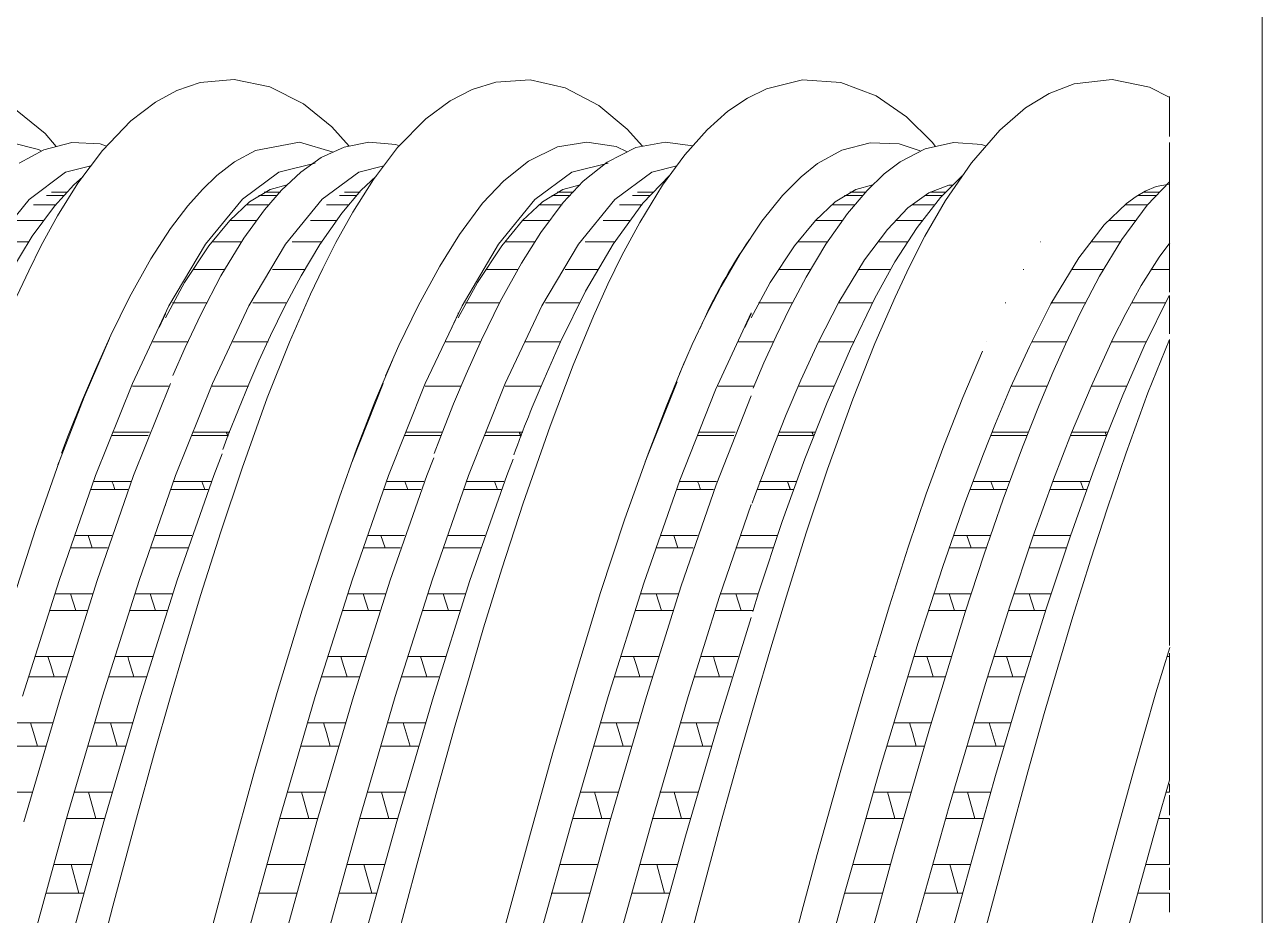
# Model space of a CAD drawing. Header units: millimetres. Extents: x 4229 to 8429, y -1187 to 1783.
# Drawn here: x 6318.78 to 6349.04, y -358.03 to -336.25 of the extents above; entities that cross this region are included whole.
import ezdxf

# ---------------------------------------------------------------- set-up
doc = ezdxf.new("R2010")
doc.units = ezdxf.units.MM

msp = doc.modelspace()

# ---------------------------------------------------------------- linework, layer by layer
at = {"lineweight": 5}
msp.add_line((6349.04, -289.31), (6349.04, -376.939), dxfattribs=at)
at = {"linetype": 'Continuous', "lineweight": 5}
for p, q in [((6323.07, -337.663), (6322.5, -337.854)), ((6323.907, -337.589), (6323.07, -337.663)), ((6324.774, -337.764), (6323.907, -337.589)), ((6330.3, -337.649), (6329.72, -337.832)), ((6331.138, -337.593), (6330.3, -337.649)), ((6332, -337.789), (6331.138, -337.593)), ((6337.8, -337.598), (6336.919, -337.815)), ((6338.737, -337.658), (6337.8, -337.598)), ((6339.601, -337.99), (6338.737, -337.658)), ((6345.368, -337.587), (6344.442, -337.692)), ((6346.287, -337.774), (6345.368, -337.587)), ((6322.5, -337.854), (6321.977, -338.139)), ((6325.601, -338.184), (6324.774, -337.764)), ((6329.72, -337.832), (6329.185, -338.109)), ((6332.819, -338.225), (6332, -337.789)), ((6336.919, -337.815), (6336.451, -338.044)), ((6343.83, -337.928), (6343.255, -338.281)), ((6344.442, -337.692), (6343.83, -337.928)), ((6346.767, -338.022), (6346.287, -337.774)), ((6319.286, -338.907), (6318.259, -338.073)), ((6321.977, -338.139), (6321.381, -338.596)), ((6326.292, -338.748), (6325.601, -338.184)), ((6329.185, -338.109), (6328.592, -338.549)), ((6333.51, -338.802), (6332.819, -338.225)), ((6336.451, -338.044), (6335.974, -338.366)), ((6340.34, -338.503), (6339.601, -337.99)), ((6346.772, -338.984), (6346.772, -338.005)), ((6328.592, -338.549), (6327.901, -339.252)), ((6335.974, -338.366), (6335.465, -338.818)), ((6340.97, -339.121), (6340.34, -338.503)), ((6343.255, -338.281), (6342.622, -338.826)), ((6321.381, -338.596), (6320.681, -339.325)), ((6326.715, -339.216), (6326.292, -338.748)), ((6333.884, -339.222), (6333.51, -338.802)), ((6335.465, -338.818), (6334.92, -339.432)), ((6342.622, -338.826), (6341.93, -339.622)), ((6319.118, -339.298), (6318.442, -339.13)), ((6319.934, -339.132), (6319.249, -339.307)), ((6319.549, -339.23), (6319.286, -338.907)), ((6320.629, -339.165), (6319.934, -339.132)), ((6320.785, -339.218), (6320.629, -339.165)), ((6325.502, -339.123), (6324.423, -339.321)), ((6326.322, -339.364), (6325.502, -339.123)), ((6327.2, -339.123), (6326.591, -339.24)), ((6327.854, -339.179), (6327.2, -339.123)), ((6332.528, -339.119), (6331.812, -339.238)), ((6333.244, -339.23), (6332.528, -339.119)), ((6334.444, -339.12), (6333.727, -339.251)), ((6335.116, -339.212), (6334.444, -339.12)), ((6339.452, -339.133), (6338.76, -339.316)), ((6340.161, -339.165), (6339.452, -339.133)), ((6340.656, -339.32), (6340.161, -339.165)), ((6341.488, -339.125), (6340.798, -339.282)), ((6341.053, -339.224), (6340.97, -339.121)), ((6342.183, -339.18), (6341.488, -339.125)), ((6346.772, -339.731), (6346.772, -339.129)), ((6319.249, -339.307), (6318.65, -339.636)), ((6319.19, -339.339), (6319.118, -339.298)), ((6320.681, -339.325), (6320.083, -340.125)), ((6324.423, -339.321), (6323.911, -339.603)), ((6326.591, -339.24), (6326.033, -339.497)), ((6327.901, -339.252), (6327.307, -340.035)), ((6327.94, -339.212), (6327.854, -339.179)), ((6331.812, -339.238), (6331.101, -339.584)), ((6333.727, -339.251), (6333.021, -339.606)), ((6333.514, -339.358), (6333.244, -339.23)), ((6334.92, -339.432), (6334.38, -340.173)), ((6338.76, -339.316), (6338.17, -339.643)), ((6340.798, -339.282), (6340.189, -339.599)), ((6340.69, -339.338), (6340.656, -339.32)), ((6342.283, -339.217), (6342.183, -339.18)), ((6320.4, -339.702), (6319.784, -339.854)), ((6323.911, -339.603), (6323.479, -339.937)), ((6325.886, -339.631), (6324.995, -339.854)), ((6326.033, -339.497), (6325.53, -339.854)), ((6325.888, -339.631), (6325.886, -339.631)), ((6327.56, -339.701), (6326.949, -339.854)), ((6331.101, -339.584), (6330.494, -340.066)), ((6333.052, -339.631), (6332.161, -339.853)), ((6333.021, -339.606), (6332.435, -340.078)), ((6334.724, -339.701), (6334.115, -339.853)), ((6338.17, -339.643), (6337.766, -339.965)), ((6340.189, -339.599), (6339.798, -339.897)), ((6341.93, -339.622), (6341.298, -340.543)), ((6346.772, -340.141), (6346.772, -339.731)), ((6319.784, -339.854), (6318.892, -340.52)), ((6320.2, -339.969), (6319.983, -340.163)), ((6323.479, -339.937), (6323.126, -340.275)), ((6324.995, -339.854), (6324.104, -340.518)), ((6325.53, -339.854), (6325.062, -340.294)), ((6326.949, -339.854), (6326.058, -340.518)), ((6327.307, -340.035), (6326.803, -340.836)), ((6327.372, -339.95), (6327.004, -340.302)), ((6330.494, -340.066), (6329.979, -340.616)), ((6332.161, -339.853), (6331.258, -340.521)), ((6332.435, -340.078), (6331.948, -340.598)), ((6334.115, -339.853), (6333.212, -340.521)), ((6334.55, -339.939), (6333.895, -340.614)), ((6337.766, -339.965), (6337.314, -340.422)), ((6339.798, -339.897), (6339.377, -340.303)), ((6341.705, -339.942), (6341.177, -340.472)), ((6341.717, -339.933), (6341.705, -339.942)), ((6319.816, -340.347), (6319.436, -340.347)), ((6319.983, -340.163), (6319.511, -340.685)), ((6320.083, -340.125), (6319.583, -340.925)), ((6323.126, -340.275), (6322.77, -340.677)), ((6324.279, -340.582), (6324.781, -340.276)), ((6325.037, -340.347), (6324.639, -340.347)), ((6325.062, -340.294), (6324.642, -340.779)), ((6325.02, -340.347), (6324.666, -340.347)), ((6324.781, -340.276), (6325.202, -340.163)), ((6327.004, -340.302), (6326.533, -340.856)), ((6326.982, -340.347), (6326.602, -340.347)), ((6331.439, -340.582), (6331.942, -340.276)), ((6332.198, -340.347), (6331.8, -340.347)), ((6332.181, -340.347), (6331.826, -340.347)), ((6331.942, -340.276), (6332.363, -340.163)), ((6334.143, -340.347), (6333.762, -340.347)), ((6334.38, -340.173), (6333.821, -341.081)), ((6338.598, -340.582), (6339.101, -340.276)), ((6339.377, -340.303), (6338.901, -340.867)), ((6339.357, -340.347), (6338.959, -340.347)), ((6339.34, -340.347), (6338.985, -340.347)), ((6339.101, -340.276), (6339.522, -340.163)), ((6340.377, -340.729), (6340.885, -340.361)), ((6340.885, -340.361), (6341.376, -340.172)), ((6341.302, -340.347), (6340.921, -340.347)), ((6341.376, -340.172), (6341.48, -340.168)), ((6345.958, -340.445), (6346.178, -340.317)), ((6346.525, -340.347), (6346.127, -340.347)), ((6346.178, -340.317), (6346.449, -340.206)), ((6346.773, -340.089), (6346.225, -340.659)), ((6346.449, -340.206), (6346.774, -340.147)), ((6346.772, -341.431), (6346.772, -340.088)), ((6318.892, -340.52), (6318.001, -341.615)), ((6319.511, -340.685), (6318.967, -341.419)), ((6319.55, -340.652), (6318.997, -340.652)), ((6319.74, -340.423), (6319.313, -340.423)), ((6322.77, -340.677), (6322.35, -341.231)), ((6324.104, -340.518), (6323.201, -341.618)), ((6323.796, -341.033), (6324.279, -340.582)), ((6324.743, -340.652), (6324.198, -340.652)), ((6324.762, -340.652), (6324.204, -340.652)), ((6324.964, -340.423), (6324.508, -340.423)), ((6324.956, -340.423), (6324.54, -340.423)), ((6326.058, -340.518), (6325.155, -341.618)), ((6326.716, -340.652), (6326.163, -340.652)), ((6326.906, -340.423), (6326.479, -340.423)), ((6329.979, -340.616), (6329.412, -341.38)), ((6331.258, -340.521), (6330.366, -341.617)), ((6330.956, -341.033), (6331.439, -340.582)), ((6331.904, -340.652), (6331.358, -340.652)), ((6331.923, -340.652), (6331.364, -340.652)), ((6331.948, -340.598), (6331.398, -341.332)), ((6332.124, -340.423), (6331.668, -340.423)), ((6332.116, -340.423), (6331.7, -340.423)), ((6333.212, -340.521), (6332.321, -341.617)), ((6333.895, -340.614), (6333.167, -341.615)), ((6333.876, -340.652), (6333.323, -340.652)), ((6334.066, -340.423), (6333.64, -340.423)), ((6337.314, -340.422), (6336.806, -341.054)), ((6338.115, -341.033), (6338.598, -340.582)), ((6339.063, -340.652), (6338.517, -340.652)), ((6339.082, -340.652), (6338.523, -340.652)), ((6339.283, -340.423), (6338.828, -340.423)), ((6339.275, -340.423), (6338.86, -340.423)), ((6341.035, -340.652), (6340.483, -340.652)), ((6341.177, -340.472), (6340.6, -341.205)), ((6341.298, -340.543), (6340.794, -341.417)), ((6341.226, -340.423), (6340.799, -340.423)), ((6345.178, -341.141), (6345.722, -340.617)), ((6346.225, -340.659), (6345.604, -341.503)), ((6346.232, -340.652), (6345.686, -340.652)), ((6345.722, -340.617), (6345.958, -340.445)), ((6346.452, -340.423), (6345.996, -340.423)), ((6319.583, -340.925), (6319.186, -341.648)), ((6324.642, -340.779), (6324.141, -341.47)), ((6326.533, -340.856), (6326.001, -341.622)), ((6326.803, -340.836), (6326.393, -341.572)), ((6338.901, -340.867), (6338.372, -341.618)), ((6339.875, -341.253), (6340.377, -340.729)), ((6319.251, -341.032), (6318.601, -341.032)), ((6322.35, -341.231), (6321.869, -341.974)), ((6323.287, -341.653), (6323.796, -341.033)), ((6324.465, -341.032), (6323.796, -341.032)), ((6324.463, -341.032), (6323.803, -341.032)), ((6326.417, -341.032), (6325.767, -341.032)), ((6330.447, -341.653), (6330.956, -341.033)), ((6331.625, -341.032), (6330.957, -341.032)), ((6331.623, -341.032), (6330.963, -341.032)), ((6333.577, -341.032), (6332.927, -341.032)), ((6333.821, -341.081), (6333.383, -341.894)), ((6336.806, -341.054), (6336.272, -341.851)), ((6337.606, -341.653), (6338.115, -341.033)), ((6338.784, -341.032), (6338.116, -341.032)), ((6338.782, -341.032), (6338.122, -341.032)), ((6339.318, -341.998), (6339.875, -341.253)), ((6340.6, -341.205), (6340.059, -342.045)), ((6340.736, -341.032), (6340.086, -341.032)), ((6344.555, -341.947), (6345.178, -341.141)), ((6345.951, -341.032), (6345.291, -341.032)), ((6346.772, -341.032), (6346.772, -341.343)), ((6318.885, -341.561), (6318.159, -341.561)), ((6318.967, -341.419), (6318.391, -342.361)), ((6322.135, -341.561), (6322.134, -341.561)), ((6322.221, -341.438), (6322.221, -341.435)), ((6324.093, -341.561), (6323.362, -341.561)), ((6324.081, -341.561), (6323.365, -341.561)), ((6324.141, -341.47), (6323.581, -342.391)), ((6326.051, -341.561), (6325.325, -341.561)), ((6326.393, -341.572), (6326.07, -342.206)), ((6329.412, -341.38), (6328.931, -342.153)), ((6329.296, -341.561), (6329.294, -341.561)), ((6329.382, -341.438), (6329.382, -341.435)), ((6331.254, -341.561), (6330.523, -341.561)), ((6331.242, -341.561), (6330.525, -341.561)), ((6331.398, -341.332), (6330.927, -342.082)), ((6333.212, -341.561), (6332.485, -341.561)), ((6336.455, -341.561), (6336.454, -341.561)), ((6336.541, -341.438), (6336.541, -341.435)), ((6338.413, -341.561), (6337.682, -341.561)), ((6338.401, -341.561), (6337.685, -341.561)), ((6340.371, -341.561), (6339.645, -341.561)), ((6340.794, -341.417), (6340.407, -342.176)), ((6343.623, -341.561), (6343.622, -341.561)), ((6345.57, -341.561), (6344.853, -341.561)), ((6345.604, -341.503), (6345.062, -342.399)), ((6346.521, -341.929), (6346.782, -341.583)), ((6346.772, -341.431), (6346.772, -341.58)), ((6346.772, -341.587), (6346.772, -342.235)), ((6319.186, -341.648), (6318.88, -342.263)), ((6323.201, -341.618), (6322.309, -343.126)), ((6322.69, -342.555), (6323.287, -341.653)), ((6325.155, -341.618), (6324.264, -343.126)), ((6326.001, -341.622), (6325.542, -342.39)), ((6330.366, -341.617), (6329.475, -343.124)), ((6329.851, -342.555), (6330.447, -341.653)), ((6332.321, -341.617), (6331.429, -343.124)), ((6333.167, -341.615), (6332.494, -342.764)), ((6333.383, -341.894), (6333.039, -342.597)), ((6336.272, -341.851), (6335.808, -342.652)), ((6337.01, -342.555), (6337.606, -341.653)), ((6338.372, -341.618), (6337.889, -342.423)), ((6321.869, -341.974), (6321.348, -342.912)), ((6328.931, -342.153), (6328.405, -343.12)), ((6330.927, -342.082), (6330.41, -343.02)), ((6338.688, -343.034), (6339.318, -341.998)), ((6340.059, -342.045), (6339.567, -342.936)), ((6340.407, -342.176), (6340.064, -342.908)), ((6343.874, -343.074), (6344.555, -341.947)), ((6346.079, -342.628), (6346.521, -341.929)), ((6318.88, -342.263), (6318.587, -342.888)), ((6323.674, -342.235), (6322.893, -342.235)), ((6323.682, -342.235), (6322.902, -342.235)), ((6323.581, -342.391), (6323.098, -343.316)), ((6325.284, -342.235), (6324.839, -342.235)), ((6325.634, -342.235), (6324.854, -342.235)), ((6325.542, -342.39), (6325.136, -343.15)), ((6326.07, -342.206), (6325.769, -342.838)), ((6330.834, -342.235), (6330.053, -342.235)), ((6330.842, -342.235), (6330.062, -342.235)), ((6332.445, -342.235), (6332, -342.235)), ((6332.794, -342.235), (6332.014, -342.235)), ((6336.043, -342.235), (6336.025, -342.235)), ((6337.993, -342.235), (6337.212, -342.235)), ((6338.002, -342.235), (6337.221, -342.235)), ((6337.889, -342.423), (6337.482, -343.186)), ((6339.604, -342.235), (6339.159, -342.235)), ((6339.954, -342.235), (6339.173, -342.235)), ((6343.211, -342.235), (6343.194, -342.235)), ((6345.162, -342.235), (6344.381, -342.235)), ((6345.062, -342.399), (6344.607, -343.269)), ((6346.772, -342.235), (6346.327, -342.235)), ((6346.772, -342.235), (6346.772, -342.788)), ((6322.221, -343.416), (6322.69, -342.555)), ((6329.382, -343.416), (6329.851, -342.555)), ((6332.494, -342.764), (6331.88, -344.003)), ((6333.039, -342.597), (6332.689, -343.373)), ((6335.808, -342.652), (6335.42, -343.403)), ((6336.541, -343.416), (6337.01, -342.555)), ((6345.703, -343.309), (6346.079, -342.628)), ((6321.348, -342.912), (6320.891, -343.844)), ((6323.233, -343.051), (6322.4, -343.051)), ((6323.235, -343.051), (6322.42, -343.051)), ((6325.191, -343.051), (6324.358, -343.051)), ((6325.192, -343.051), (6324.36, -343.051)), ((6325.769, -342.838), (6325.255, -344.013)), ((6330.394, -343.051), (6329.56, -343.051)), ((6330.395, -343.051), (6329.581, -343.051)), ((6330.41, -343.02), (6329.952, -343.953)), ((6332.351, -343.051), (6331.518, -343.051)), ((6332.353, -343.051), (6331.52, -343.051)), ((6337.553, -343.051), (6336.72, -343.051)), ((6337.554, -343.051), (6336.74, -343.051)), ((6338.189, -344), (6338.688, -343.034)), ((6339.51, -343.051), (6338.677, -343.051)), ((6339.512, -343.051), (6338.679, -343.051)), ((6339.567, -342.936), (6338.97, -344.174)), ((6340.064, -342.908), (6339.571, -344.043)), ((6342.767, -343.051), (6342.755, -343.051)), ((6343.347, -344.117), (6343.874, -343.074)), ((6344.721, -343.051), (6343.888, -343.051)), ((6346.679, -343.051), (6345.846, -343.051)), ((6346.768, -342.87), (6346.156, -344.113)), ((6346.772, -343.806), (6346.772, -342.872)), ((6322.309, -343.126), (6321.418, -345.019)), ((6322.221, -343.319), (6322.068, -343.65)), ((6322.221, -343.298), (6322.221, -343.319)), ((6323.098, -343.316), (6322.707, -344.142)), ((6324.264, -343.126), (6323.372, -345.019)), ((6325.136, -343.15), (6324.792, -343.852)), ((6328.405, -343.12), (6327.933, -344.093)), ((6329.475, -343.124), (6328.572, -345.025)), ((6329.382, -343.319), (6329.229, -343.65)), ((6329.382, -343.298), (6329.382, -343.319)), ((6331.429, -343.124), (6330.526, -345.025)), ((6332.689, -343.373), (6332.193, -344.574)), ((6335.42, -343.403), (6335.105, -344.065)), ((6336.541, -343.298), (6335.673, -345.175)), ((6336.541, -343.319), (6336.388, -343.65)), ((6336.541, -343.298), (6336.541, -343.319)), ((6337.482, -343.186), (6337.152, -343.866)), ((6344.607, -343.269), (6344.23, -344.061)), ((6345.391, -343.929), (6345.703, -343.309)), ((6320.233, -345.355), (6320.855, -343.923)), ((6320.891, -343.844), (6320.511, -344.684)), ((6320.816, -344.003), (6320.815, -344.003)), ((6322.769, -344.003), (6321.916, -344.003)), ((6322.77, -344.003), (6322.221, -344.003)), ((6324.733, -344.003), (6323.868, -344.003)), ((6324.722, -344.003), (6323.869, -344.003)), ((6324.792, -343.852), (6324.51, -344.467)), ((6325.255, -344.013), (6324.714, -345.377)), ((6327.977, -344.003), (6327.975, -344.003)), ((6329.93, -344.003), (6329.077, -344.003)), ((6329.931, -344.003), (6329.382, -344.003)), ((6329.952, -343.953), (6329.574, -344.793)), ((6331.894, -344.003), (6331.028, -344.003)), ((6331.882, -344.003), (6331.03, -344.003)), ((6331.88, -344.003), (6331.484, -344.917)), ((6335.136, -344.003), (6335.134, -344.003)), ((6337.089, -344.003), (6336.236, -344.003)), ((6337.09, -344.003), (6336.541, -344.003)), ((6337.152, -343.866), (6336.857, -344.517)), ((6337.757, -344.939), (6338.189, -344)), ((6339.053, -344.003), (6338.187, -344.003)), ((6339.041, -344.003), (6338.189, -344.003)), ((6342.305, -344.003), (6342.303, -344.003)), ((6344.257, -344.003), (6343.404, -344.003)), ((6344.855, -345.093), (6345.391, -343.929)), ((6346.21, -344.003), (6345.357, -344.003)), ((6346.771, -343.95), (6346.247, -345.253)), ((6346.772, -344.003), (6346.75, -344.003)), ((6346.772, -351.427), (6346.772, -343.95)), ((6322.707, -344.142), (6322.405, -344.824)), ((6327.933, -344.093), (6327.605, -344.833)), ((6335.105, -344.065), (6334.789, -344.783)), ((6338.97, -344.174), (6338.401, -345.49)), ((6339.571, -344.043), (6339.031, -345.402)), ((6341.716, -345.362), (6342.199, -344.228)), ((6342.888, -345.123), (6343.347, -344.117)), ((6344.23, -344.061), (6343.922, -344.75)), ((6346.156, -344.113), (6345.634, -345.307)), ((6324.51, -344.467), (6324.261, -345.04)), ((6327.345, -345.469), (6327.774, -344.451)), ((6332.193, -344.574), (6331.627, -346.065)), ((6334.464, -345.592), (6334.915, -344.496)), ((6336.857, -344.517), (6336.595, -345.14)), ((6320.511, -344.684), (6320.199, -345.418)), ((6329.574, -344.793), (6329.269, -345.519)), ((6343.922, -344.75), (6343.582, -345.555)), ((6321.418, -345.019), (6320.515, -347.276)), ((6322.292, -345.085), (6321.417, -345.085)), ((6322.349, -345.019), (6321.446, -347.276)), ((6322.298, -345.085), (6322.221, -345.085)), ((6323.372, -345.019), (6322.469, -347.276)), ((6324.243, -345.085), (6323.37, -345.085)), ((6324.257, -345.085), (6323.376, -345.085)), ((6324.261, -345.04), (6323.759, -346.28)), ((6327.549, -345.025), (6326.783, -346.956)), ((6328.572, -345.025), (6327.681, -347.272)), ((6329.453, -345.085), (6328.577, -345.085)), ((6329.458, -345.085), (6329.382, -345.085)), ((6330.526, -345.025), (6329.635, -347.272)), ((6331.403, -345.085), (6330.531, -345.085)), ((6331.417, -345.085), (6330.536, -345.085)), ((6334.733, -344.978), (6333.955, -346.936)), ((6335.673, -345.175), (6334.802, -347.388)), ((6336.612, -345.085), (6335.736, -345.085)), ((6336.618, -345.085), (6336.541, -345.085)), ((6337.403, -345.777), (6337.757, -344.939)), ((6338.562, -345.085), (6337.69, -345.085)), ((6338.576, -345.085), (6337.695, -345.085)), ((6342.518, -345.999), (6342.888, -345.123)), ((6343.781, -345.085), (6342.905, -345.085)), ((6344.38, -346.226), (6344.855, -345.093)), ((6345.731, -345.085), (6344.859, -345.085)), ((6319.633, -346.91), (6320.233, -345.355)), ((6320.199, -345.418), (6319.848, -346.293)), ((6324.714, -345.377), (6324.1, -347.09)), ((6326.899, -346.63), (6327.345, -345.469)), ((6329.269, -345.519), (6328.931, -346.372)), ((6336.541, -345.326), (6335.69, -347.504)), ((6338.401, -345.49), (6337.859, -346.867)), ((6339.031, -345.402), (6338.408, -347.121)), ((6341.254, -346.546), (6341.716, -345.362)), ((6345.634, -345.307), (6345.22, -346.343)), ((6346.247, -345.253), (6345.713, -346.721)), ((6334.024, -346.741), (6334.464, -345.592)), ((6337.105, -346.52), (6337.403, -345.777)), ((6343.582, -345.555), (6343.176, -346.581)), ((6331.627, -346.065), (6330.968, -347.949)), ((6342.222, -346.743), (6342.518, -345.999)), ((6319.848, -346.293), (6319.683, -346.73)), ((6321.803, -346.291), (6320.913, -346.291)), ((6320.946, -346.211), (6321.835, -346.211)), ((6323.753, -346.291), (6322.867, -346.291)), ((6323.766, -346.291), (6322.877, -346.291)), ((6322.898, -346.211), (6323.785, -346.211)), ((6322.91, -346.211), (6323.798, -346.211)), ((6323.759, -346.28), (6323.628, -346.636)), ((6323.748, -346.303), (6323.711, -346.211)), ((6323.759, -346.311), (6323.72, -346.211)), ((6328.963, -346.291), (6328.074, -346.291)), ((6328.106, -346.211), (6328.995, -346.211)), ((6328.931, -346.372), (6328.797, -346.734)), ((6330.913, -346.291), (6330.027, -346.291)), ((6330.927, -346.291), (6330.038, -346.291)), ((6330.059, -346.211), (6330.945, -346.211)), ((6330.07, -346.211), (6330.959, -346.211)), ((6330.908, -346.303), (6330.872, -346.211)), ((6330.919, -346.311), (6330.881, -346.211)), ((6336.122, -346.291), (6335.233, -346.291)), ((6335.265, -346.211), (6336.154, -346.211)), ((6338.072, -346.291), (6337.186, -346.291)), ((6338.086, -346.291), (6337.197, -346.291)), ((6337.218, -346.211), (6338.104, -346.211)), ((6337.229, -346.211), (6338.118, -346.211)), ((6338.068, -346.303), (6338.031, -346.211)), ((6338.078, -346.311), (6338.04, -346.211)), ((6343.291, -346.291), (6342.402, -346.291)), ((6342.434, -346.211), (6343.323, -346.211)), ((6343.936, -347.372), (6344.38, -346.226)), ((6345.241, -346.291), (6344.355, -346.291)), ((6344.387, -346.211), (6345.273, -346.211)), ((6345.22, -346.343), (6344.897, -347.206)), ((6345.236, -346.303), (6345.199, -346.211)), ((6326.482, -347.802), (6326.899, -346.63)), ((6333.457, -348.335), (6334.024, -346.741)), ((6336.626, -347.786), (6337.105, -346.52)), ((6340.827, -347.722), (6341.254, -346.546)), ((6343.176, -346.581), (6342.706, -347.85)), ((6345.713, -346.721), (6345.25, -348.085)), ((6319.053, -348.565), (6319.633, -346.91)), ((6319.668, -346.836), (6319.596, -347.014)), ((6323.614, -346.742), (6323.404, -347.272)), ((6328.783, -346.839), (6328.612, -347.272)), ((6330.727, -346.873), (6330.57, -347.269)), ((6337.859, -346.867), (6337.305, -348.399)), ((6341.77, -347.949), (6342.222, -346.743)), ((6320.515, -347.276), (6319.624, -349.838)), ((6321.446, -347.276), (6320.555, -349.838)), ((6322.469, -347.276), (6321.578, -349.838)), ((6323.404, -347.272), (6322.513, -349.834)), ((6324.1, -347.09), (6323.579, -348.649)), ((6327.681, -347.272), (6326.789, -349.834)), ((6328.612, -347.272), (6327.72, -349.834)), ((6329.635, -347.272), (6328.744, -349.834)), ((6330.57, -347.269), (6329.667, -349.842)), ((6338.408, -347.121), (6337.89, -348.675)), ((6344.897, -347.206), (6344.354, -348.745)), ((6321.306, -347.614), (6320.407, -347.614)), ((6320.481, -347.417), (6321.379, -347.417)), ((6320.942, -347.488), (6320.916, -347.417)), ((6320.986, -347.614), (6320.942, -347.488)), ((6323.265, -347.614), (6322.361, -347.614)), ((6323.27, -347.614), (6322.372, -347.614)), ((6322.432, -347.417), (6323.335, -347.417)), ((6322.446, -347.417), (6323.341, -347.417)), ((6323.11, -347.417), (6323.183, -347.614)), ((6323.11, -347.417), (6323.185, -347.614)), ((6328.466, -347.614), (6327.568, -347.614)), ((6327.641, -347.417), (6328.539, -347.417)), ((6328.103, -347.488), (6328.076, -347.417)), ((6328.146, -347.614), (6328.103, -347.488)), ((6330.426, -347.614), (6329.521, -347.614)), ((6330.43, -347.614), (6329.532, -347.614)), ((6329.592, -347.417), (6330.495, -347.417)), ((6329.607, -347.417), (6330.501, -347.417)), ((6330.27, -347.417), (6330.343, -347.614)), ((6330.271, -347.417), (6330.345, -347.614)), ((6334.802, -347.388), (6333.921, -349.908)), ((6335.625, -347.614), (6334.727, -347.614)), ((6334.801, -347.417), (6335.698, -347.417)), ((6335.69, -347.504), (6334.831, -349.974)), ((6335.262, -347.488), (6335.235, -347.417)), ((6335.306, -347.614), (6335.262, -347.488)), ((6337.585, -347.614), (6336.681, -347.614)), ((6337.589, -347.614), (6336.691, -347.614)), ((6336.751, -347.417), (6337.654, -347.417)), ((6336.766, -347.417), (6337.661, -347.417)), ((6337.429, -347.417), (6337.502, -347.614)), ((6337.43, -347.417), (6337.504, -347.614)), ((6342.794, -347.614), (6341.895, -347.614)), ((6341.969, -347.417), (6342.867, -347.417)), ((6342.43, -347.488), (6342.404, -347.417)), ((6342.474, -347.614), (6342.43, -347.488)), ((6343.432, -348.772), (6343.936, -347.372)), ((6344.753, -347.614), (6343.849, -347.614)), ((6343.92, -347.417), (6344.823, -347.417)), ((6344.599, -347.417), (6344.673, -347.614)), ((6326.038, -349.114), (6326.482, -347.802)), ((6330.968, -347.949), (6330.446, -349.554)), ((6336.569, -347.947), (6336.626, -347.786)), ((6340.386, -349.025), (6340.827, -347.722)), ((6341.231, -349.499), (6341.77, -347.949)), ((6342.706, -347.85), (6342.234, -349.22)), ((6322.221, -347.978), (6322.221, -347.994)), ((6329.382, -347.978), (6329.382, -347.994)), ((6336.541, -347.978), (6335.768, -350.235)), ((6336.541, -347.978), (6336.541, -347.994)), ((6345.25, -348.085), (6344.849, -349.318)), ((6332.864, -350.135), (6333.457, -348.335)), ((6337.305, -348.399), (6336.725, -350.14)), ((6318.441, -350.469), (6319.053, -348.565)), ((6320.007, -348.739), (6320.912, -348.739)), ((6320.331, -348.739), (6320.435, -349.044)), ((6321.956, -348.739), (6322.868, -348.739)), ((6322.221, -348.739), (6322.872, -348.739)), ((6323.579, -348.649), (6323.084, -350.209)), ((6327.168, -348.739), (6328.072, -348.739)), ((6327.491, -348.739), (6327.595, -349.044)), ((6329.117, -348.739), (6330.029, -348.739)), ((6329.382, -348.739), (6330.033, -348.739)), ((6334.327, -348.739), (6335.231, -348.739)), ((6334.65, -348.739), (6334.754, -349.044)), ((6336.276, -348.739), (6337.188, -348.739)), ((6336.541, -348.739), (6337.192, -348.739)), ((6337.89, -348.675), (6337.406, -350.222)), ((6341.495, -348.739), (6342.4, -348.739)), ((6341.819, -348.739), (6341.923, -349.044)), ((6342.869, -350.466), (6343.432, -348.772)), ((6343.444, -348.739), (6344.356, -348.739)), ((6344.354, -348.745), (6343.767, -350.512)), ((6320.806, -349.044), (6319.901, -349.044)), ((6322.767, -349.044), (6321.854, -349.044)), ((6322.771, -349.044), (6322.221, -349.044)), ((6325.57, -350.568), (6326.038, -349.114)), ((6327.967, -349.044), (6327.062, -349.044)), ((6329.927, -349.044), (6329.014, -349.044)), ((6329.931, -349.044), (6329.382, -349.044)), ((6335.126, -349.044), (6334.221, -349.044)), ((6337.086, -349.044), (6336.173, -349.044)), ((6337.09, -349.044), (6336.541, -349.044)), ((6339.929, -350.462), (6340.386, -349.025)), ((6342.294, -349.044), (6341.389, -349.044)), ((6344.255, -349.044), (6343.342, -349.044)), ((6342.234, -349.22), (6341.78, -350.617)), ((6344.849, -349.318), (6344.411, -350.724)), ((6330.446, -349.554), (6330.003, -350.995)), ((6340.631, -351.356), (6341.231, -349.499)), ((6319.624, -349.838), (6318.732, -352.671)), ((6320.555, -349.838), (6319.663, -352.671)), ((6321.578, -349.838), (6320.686, -352.671)), ((6322.513, -349.834), (6321.61, -352.68)), ((6326.789, -349.834), (6325.886, -352.68)), ((6327.72, -349.834), (6326.818, -352.68)), ((6328.744, -349.834), (6327.841, -352.68)), ((6329.667, -349.842), (6328.776, -352.675)), ((6333.921, -349.908), (6333.052, -352.675)), ((6334.831, -349.974), (6333.983, -352.675)), ((6319.527, -350.17), (6320.437, -350.17)), ((6320.03, -350.574), (6319.901, -350.17)), ((6321.48, -350.17), (6322.393, -350.17)), ((6321.981, -350.574), (6321.852, -350.17)), ((6322.221, -350.17), (6322.396, -350.17)), ((6323.084, -350.209), (6322.672, -351.565)), ((6326.687, -350.17), (6327.598, -350.17)), ((6327.19, -350.574), (6327.061, -350.17)), ((6328.64, -350.17), (6329.553, -350.17)), ((6329.142, -350.574), (6329.012, -350.17)), ((6329.382, -350.17), (6329.557, -350.17)), ((6332.27, -352.075), (6332.864, -350.135)), ((6333.846, -350.17), (6334.757, -350.17)), ((6334.349, -350.574), (6334.22, -350.17)), ((6335.768, -350.235), (6335.006, -352.675)), ((6335.799, -350.17), (6336.712, -350.17)), ((6336.301, -350.574), (6336.171, -350.17)), ((6336.541, -350.17), (6336.716, -350.17)), ((6336.725, -350.14), (6336.582, -350.597)), ((6337.406, -350.222), (6336.998, -351.571)), ((6341.015, -350.17), (6341.926, -350.17)), ((6341.518, -350.574), (6341.389, -350.17)), ((6342.968, -350.17), (6343.881, -350.17)), ((6343.47, -350.574), (6343.34, -350.17)), ((6320.306, -350.574), (6319.396, -350.574)), ((6322.259, -350.574), (6321.347, -350.574)), ((6322.269, -350.574), (6322.221, -350.574)), ((6324.956, -352.583), (6325.57, -350.568)), ((6327.467, -350.574), (6326.556, -350.574)), ((6329.42, -350.574), (6328.507, -350.574)), ((6329.43, -350.574), (6329.382, -350.574)), ((6334.626, -350.574), (6333.715, -350.574)), ((6336.579, -350.574), (6335.667, -350.574)), ((6336.589, -350.574), (6336.541, -350.574)), ((6339.316, -352.479), (6339.929, -350.462)), ((6341.794, -350.574), (6340.884, -350.574)), ((6341.78, -350.617), (6340.904, -353.468)), ((6342.274, -352.359), (6342.869, -350.466)), ((6343.748, -350.574), (6342.835, -350.574)), ((6343.767, -350.512), (6343.146, -352.493)), ((6336.541, -350.743), (6335.743, -353.329)), ((6344.411, -350.724), (6344.04, -351.96)), ((6330.003, -350.995), (6329.646, -352.209)), ((6322.672, -351.565), (6322.336, -352.708)), ((6336.998, -351.571), (6336.664, -352.711)), ((6339.722, -354.347), (6340.631, -351.356)), ((6346.44, -352.59), (6346.778, -351.475)), ((6319.039, -351.7), (6319.96, -351.7)), ((6319.35, -351.7), (6319.421, -351.92)), ((6320.993, -351.7), (6321.907, -351.7)), ((6321.301, -351.7), (6321.331, -351.795)), ((6321.331, -351.795), (6321.454, -352.194)), ((6326.199, -351.7), (6327.12, -351.7)), ((6326.51, -351.7), (6326.581, -351.92)), ((6328.153, -351.7), (6329.067, -351.7)), ((6328.461, -351.7), (6328.492, -351.795)), ((6328.492, -351.795), (6328.614, -352.194)), ((6333.358, -351.7), (6334.279, -351.7)), ((6333.669, -351.7), (6333.74, -351.92)), ((6335.312, -351.7), (6336.226, -351.7)), ((6335.62, -351.7), (6335.651, -351.795)), ((6335.651, -351.795), (6335.773, -352.194)), ((6339.541, -351.7), (6339.604, -351.7)), ((6340.527, -351.7), (6341.448, -351.7)), ((6340.838, -351.7), (6340.909, -351.92)), ((6342.481, -351.7), (6343.395, -351.7)), ((6342.789, -351.7), (6342.819, -351.795)), ((6342.819, -351.795), (6342.942, -352.194)), ((6346.71, -351.7), (6346.772, -351.7)), ((6346.772, -354.709), (6346.772, -351.617)), ((6319.421, -351.92), (6319.503, -352.194)), ((6326.581, -351.92), (6326.663, -352.194)), ((6331.699, -354.05), (6332.27, -352.075)), ((6333.74, -351.92), (6333.822, -352.194)), ((6340.909, -351.92), (6340.991, -352.194)), ((6344.04, -351.96), (6343.711, -353.092)), ((6319.808, -352.194), (6318.888, -352.194)), ((6321.752, -352.194), (6320.837, -352.194)), ((6326.968, -352.194), (6326.049, -352.194)), ((6328.912, -352.194), (6327.998, -352.194)), ((6329.646, -352.209), (6329.311, -353.381)), ((6334.127, -352.194), (6333.208, -352.194)), ((6336.072, -352.194), (6335.157, -352.194)), ((6338.735, -354.479), (6339.316, -352.479)), ((6341.296, -352.194), (6340.377, -352.194)), ((6341.382, -355.358), (6342.274, -352.359)), ((6343.24, -352.194), (6342.325, -352.194)), ((6319.663, -352.671), (6318.76, -355.741)), ((6320.686, -352.671), (6319.784, -355.741)), ((6321.61, -352.68), (6320.718, -355.736)), ((6322.336, -352.708), (6321.954, -354.048)), ((6324.386, -354.564), (6324.956, -352.583)), ((6325.886, -352.68), (6324.995, -355.736)), ((6326.818, -352.68), (6325.926, -355.736)), ((6327.841, -352.68), (6326.949, -355.736)), ((6328.776, -352.675), (6327.884, -355.732)), ((6333.052, -352.675), (6332.161, -355.732)), ((6333.983, -352.675), (6333.092, -355.732)), ((6335.006, -352.675), (6334.115, -355.732)), ((6336.664, -352.711), (6336.283, -354.041)), ((6343.146, -352.493), (6342.521, -354.606)), ((6345.897, -354.475), (6346.44, -352.59)), ((6343.711, -353.092), (6343.31, -354.516)), ((6318.546, -353.319), (6319.462, -353.319)), ((6318.999, -353.559), (6318.926, -353.319)), ((6320.5, -353.319), (6321.414, -353.319)), ((6321.044, -353.894), (6320.879, -353.319)), ((6325.707, -353.319), (6326.622, -353.319)), ((6326.159, -353.559), (6326.087, -353.319)), ((6327.66, -353.319), (6328.574, -353.319)), ((6328.205, -353.894), (6328.039, -353.319)), ((6329.311, -353.381), (6328.885, -354.899)), ((6332.866, -353.319), (6333.781, -353.319)), ((6333.318, -353.559), (6333.246, -353.319)), ((6334.819, -353.319), (6335.733, -353.319)), ((6335.743, -353.329), (6334.939, -356.09)), ((6335.364, -353.894), (6335.199, -353.319)), ((6340.034, -353.319), (6340.95, -353.319)), ((6340.487, -353.559), (6340.414, -353.319)), ((6341.988, -353.319), (6342.902, -353.319)), ((6342.532, -353.894), (6342.367, -353.319)), ((6319.094, -353.894), (6318.999, -353.559)), ((6326.254, -353.894), (6326.159, -353.559)), ((6333.413, -353.894), (6333.318, -353.559)), ((6340.904, -353.468), (6340.023, -356.521)), ((6340.582, -353.894), (6340.487, -353.559)), ((6319.293, -353.894), (6318.372, -353.894)), ((6321.244, -353.894), (6320.329, -353.894)), ((6326.453, -353.894), (6325.532, -353.894)), ((6328.404, -353.894), (6327.49, -353.894)), ((6333.613, -353.894), (6332.691, -353.894)), ((6335.564, -353.894), (6334.649, -353.894)), ((6340.781, -353.894), (6339.86, -353.894)), ((6342.732, -353.894), (6341.817, -353.894)), ((6321.954, -354.048), (6321.489, -355.745)), ((6331.124, -356.106), (6331.699, -354.05)), ((6336.283, -354.041), (6335.812, -355.733)), ((6323.823, -356.618), (6324.386, -354.564)), ((6338.161, -356.542), (6338.735, -354.479)), ((6338.825, -357.495), (6339.722, -354.347)), ((6342.521, -354.606), (6341.899, -356.823)), ((6343.31, -354.516), (6342.826, -356.296)), ((6345.327, -356.547), (6345.897, -354.475)), ((6328.885, -354.899), (6328.367, -356.791)), ((6346.456, -355.836), (6346.776, -354.721)), ((6346.772, -354.709), (6346.772, -354.721)), ((6346.772, -354.812), (6346.772, -355.019)), ((6318.042, -355.019), (6318.968, -355.019)), ((6319.994, -355.019), (6320.917, -355.019)), ((6320.346, -355.019), (6320.525, -355.663)), ((6325.203, -355.019), (6326.129, -355.019)), ((6325.551, -355.019), (6325.576, -355.1)), ((6325.576, -355.1), (6325.732, -355.663)), ((6327.155, -355.019), (6328.078, -355.019)), ((6327.506, -355.019), (6327.686, -355.663)), ((6332.362, -355.019), (6333.288, -355.019)), ((6332.711, -355.019), (6332.735, -355.1)), ((6332.735, -355.1), (6332.891, -355.663)), ((6334.314, -355.019), (6335.237, -355.019)), ((6334.665, -355.019), (6334.845, -355.663)), ((6339.53, -355.019), (6340.456, -355.019)), ((6339.879, -355.019), (6339.903, -355.1)), ((6339.903, -355.1), (6340.06, -355.663)), ((6341.483, -355.019), (6342.405, -355.019)), ((6341.834, -355.019), (6342.013, -355.663)), ((6346.691, -355.019), (6346.772, -355.019)), ((6346.772, -355.58), (6346.772, -355.094)), ((6340.508, -358.487), (6341.382, -355.358)), ((6319.784, -355.741), (6318.892, -358.968)), ((6320.737, -355.663), (6319.809, -355.663)), ((6320.718, -355.736), (6319.827, -358.963)), ((6321.489, -355.745), (6320.937, -357.807)), ((6324.995, -355.736), (6324.104, -358.963)), ((6325.943, -355.663), (6325.019, -355.663)), ((6325.926, -355.736), (6325.035, -358.963)), ((6326.949, -355.736), (6326.058, -358.963)), ((6327.897, -355.663), (6326.969, -355.663)), ((6327.884, -355.732), (6326.981, -358.972)), ((6332.161, -355.732), (6331.258, -358.972)), ((6333.102, -355.663), (6332.179, -355.663)), ((6333.092, -355.732), (6332.189, -358.972)), ((6334.115, -355.732), (6333.212, -358.972)), ((6335.056, -355.663), (6334.128, -355.663)), ((6335.812, -355.733), (6335.262, -357.782)), ((6340.271, -355.663), (6339.347, -355.663)), ((6342.225, -355.663), (6341.297, -355.663)), ((6346.772, -355.663), (6346.505, -355.663)), ((6346.772, -355.663), (6346.772, -356.788)), ((6330.485, -358.462), (6331.124, -356.106)), ((6334.939, -356.09), (6334.147, -358.968)), ((6345.923, -357.75), (6346.456, -355.836)), ((6342.826, -356.296), (6342.268, -358.389)), ((6323.446, -358.019), (6323.823, -356.618)), ((6337.786, -357.937), (6338.161, -356.542)), ((6340.023, -356.521), (6339.42, -358.719)), ((6344.948, -357.958), (6345.327, -356.547)), ((6319.495, -356.788), (6320.421, -356.788)), ((6320.109, -357.491), (6319.916, -356.788)), ((6324.699, -356.788), (6325.622, -356.788)), ((6326.655, -356.788), (6327.581, -356.788)), ((6327.269, -357.491), (6327.077, -356.788)), ((6328.367, -356.791), (6327.805, -358.897)), ((6331.858, -356.788), (6332.781, -356.788)), ((6333.814, -356.788), (6334.74, -356.788)), ((6334.428, -357.491), (6334.236, -356.788)), ((6339.027, -356.788), (6339.95, -356.788)), ((6340.983, -356.788), (6341.909, -356.788)), ((6341.899, -356.823), (6341.271, -359.11)), ((6341.597, -357.491), (6341.404, -356.788)), ((6346.191, -356.788), (6346.772, -356.788)), ((6346.772, -357.407), (6346.772, -356.864)), ((6320.228, -357.491), (6319.299, -357.491)), ((6325.429, -357.491), (6324.499, -357.491)), ((6327.388, -357.491), (6326.459, -357.491)), ((6332.588, -357.491), (6331.658, -357.491)), ((6334.547, -357.491), (6333.618, -357.491)), ((6338.239, -359.663), (6338.825, -357.495)), ((6339.757, -357.491), (6338.827, -357.491)), ((6341.716, -357.491), (6340.787, -357.491)), ((6346.772, -357.491), (6345.995, -357.491)), ((6346.772, -357.491), (6346.772, -357.951)), ((6320.937, -357.807), (6320.399, -359.847)), ((6335.262, -357.782), (6334.734, -359.807)), ((6337.388, -359.454), (6337.786, -357.937)), ((6345.449, -359.482), (6345.923, -357.75)), ((6323.039, -359.552), (6323.446, -358.019)), ((6344.538, -359.5), (6344.948, -357.958))]:
    msp.add_line(p, q, dxfattribs=at)
for centre, radius, start, end in [((6347.799, -349.237), 13.69, 145.5861, 156.0634), ((6360.059, -357.456), 31.205, 156.3068, 159.9675)]:
    msp.add_arc(centre, radius, start, end, dxfattribs=at)

doc.saveas('drawing.dxf')
